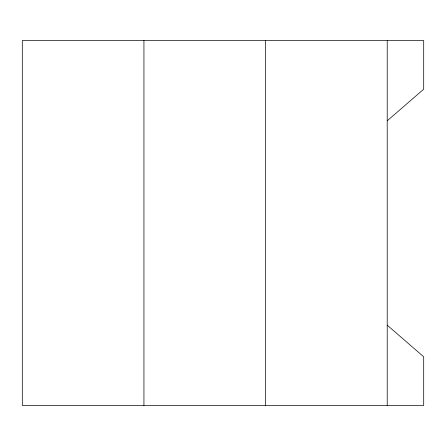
<?xml version="1.0" encoding="UTF-8"?>
<svg xmlns="http://www.w3.org/2000/svg" width="446" height="446" viewBox="0 0 446 446"><rect width="100%" height="100%" fill="white"/><g stroke="black" fill="none" stroke-linecap="round" stroke-linejoin="round"><path stroke-width="0.67" d="M387.212 120.827L423.7 89.2L423.7 40.547L22.3 40.547L22.3 405.453L423.7 405.453L423.7 356.8L387.212 325.173M387.212 40.547L387.212 405.453M265.571 40.547L265.571 405.453M143.935 40.547L143.935 405.453"/></g></svg>
